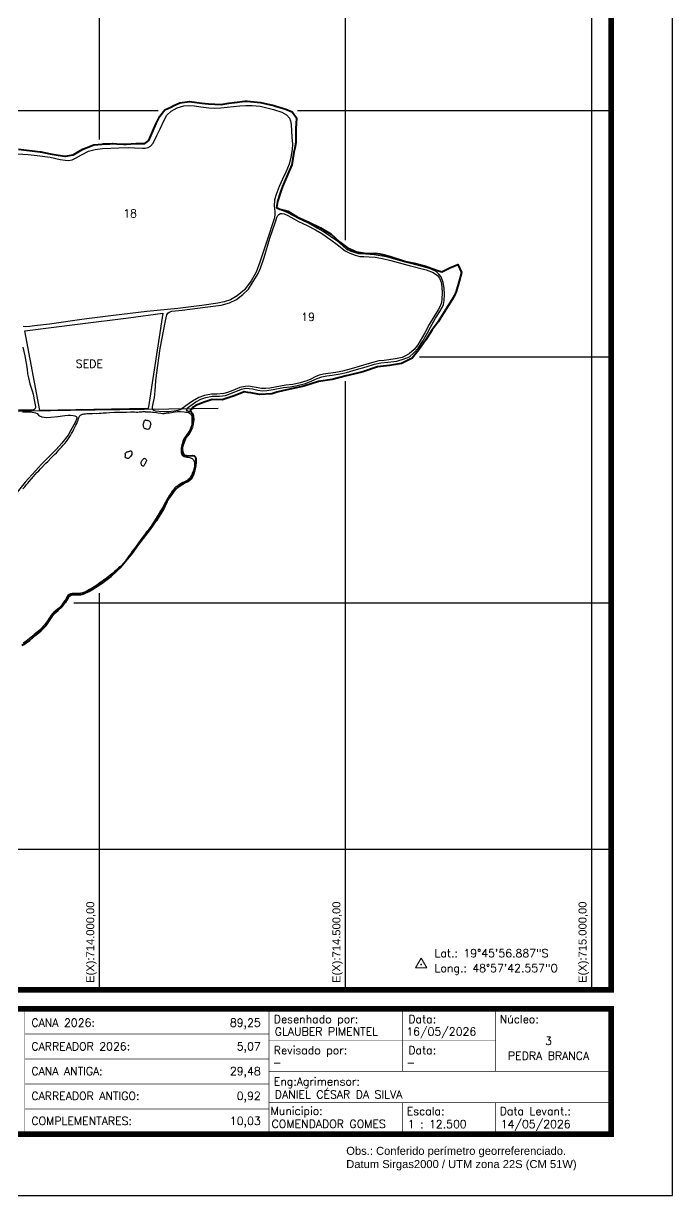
# Model space of a CAD drawing. Header units: millimetres. Extents: x 712540 to 715165, y 7811197 to 7814909.
# Drawn here: x 713846 to 715165, y 7811197 to 7813577 of the extents above; entities that cross this region are included whole.
import ezdxf
from ezdxf.enums import TextEntityAlignment as Align

# ---------------------------------------------------------------- set-up
doc = ezdxf.new("R2010")
doc.units = ezdxf.units.MM
doc.linetypes.add('LIN0', pattern=[0])
for name, color, linetype in [('0114000999', 1, 'Continuous'), ('0114000999014', 5, 'Continuous'), ('0114000999018', 5, 'Continuous'), ('0114000999019', 5, 'Continuous'), ('0114000999020', 5, 'Continuous'), ('0114000999021', 5, 'Continuous'), ('MALHA', 8, 'Continuous'), ('MARGEM', 5, 'Continuous'), ('MATO', 3, 'Continuous'), ('REDE_DE_LUZ', 6, 'Continuous'), ('SEDE', 7, 'Continuous'), ('TEXTO', 7, 'Continuous')]:
    doc.layers.add(name, color=color, linetype=linetype)
doc.styles.add('marcelo', font='arial.ttf')
doc.styles.add('Simplex', font='simplex.shx')
doc.styles.get("Standard").update_dxf_attribs({"font": 'arial.ttf'})

msp = doc.modelspace()

# ---------------------------------------------------------------- linework, layer by layer
at = {"layer": '0114000999', "linetype": 'Continuous', "lineweight": 40}
msp.add_lwpolyline([(713836.3, 7813321.7), (713880, 7813316.4), (713881.8, 7813316.1), (713900.7, 7813312.5), (713916.9, 7813309.6), (713930.1, 7813307.5), (713931.9, 7813307.5), (713947.1, 7813310.1), (713966.9, 7813321.5), (713988.9, 7813330.7), (714006.4, 7813332.1), (714008.8, 7813332.3), (714013.2, 7813332.5), (714021.4, 7813332.7), (714026.9, 7813332.9), (714028.6, 7813332.9), (714035.9, 7813332.8), (714050.4, 7813332), (714055, 7813332.1), (714074.6, 7813333.1), (714093, 7813333.5), (714100.8, 7813339.5), (714107.1, 7813353.6), (714109.1, 7813358.4), (714115.6, 7813373.7), (714123.2, 7813388.5), (714133.6, 7813401.5), (714145.4, 7813407.2), (714151.6, 7813410.1), (714164.1, 7813415.5), (714183.3, 7813418.8), (714198.5, 7813416.6), (714208.8, 7813415.3), (714222.2, 7813413.6), (714247.9, 7813412.6), (714263.7, 7813415.1), (714274.9, 7813416.7), (714295.8, 7813419), (714300.9, 7813419), (714328, 7813416.4), (714355, 7813410.3), (714358.6, 7813409.3), (714374.3, 7813404.3), (714379.2, 7813402.7), (714391.9, 7813397.8), (714400.9, 7813385.3), (714400, 7813373.3), (714399.7, 7813364.3), (714399.6, 7813355), (714399.6, 7813344.5), (714399.7, 7813335.2), (714397.5, 7813323.5), (714395.5, 7813315.8), (714393.1, 7813302.9), (714391.4, 7813289.8), (714384.9, 7813274), (714380.5, 7813265), (714372.7, 7813246.2), (714369.2, 7813236.3), (714362.1, 7813215.2), (714360, 7813203.4), (714366.8, 7813200), (714383.4, 7813195.7), (714402.8, 7813183.9), (714425.6, 7813173.2), (714449.3, 7813161.8), (714471.5, 7813148.8), (714487.9, 7813133.7), (714504.2, 7813121.1), (714522.5, 7813113.3), (714543, 7813109.8), (714561.1, 7813110.4), (714570, 7813109.1), (714579.2, 7813107.1), (714590.9, 7813103.7), (714622.5, 7813093.4), (714642.4, 7813089.8), (714662.9, 7813084.2), (714683.1, 7813076.4), (714696, 7813072.4), (714712.6, 7813080.9), (714728.6, 7813087.8), (714735.9, 7813071.4), (714731.5, 7813053.8), (714725.1, 7813032.7), (714722.1, 7813024.7), (714716.9, 7813016.2), (714701.1, 7812990.6), (714688.9, 7812971.1), (714676.5, 7812955), (714663.4, 7812934.5), (714649.5, 7812914.4), (714635.6, 7812897), (714614.3, 7812886.5), (714589.7, 7812882.5), (714565.4, 7812879.8), (714535.9, 7812869.5), (714505, 7812862.2), (714501.9, 7812861.5), (714473.4, 7812853.9), (714445.2, 7812849.9), (714416, 7812840.7), (714390.8, 7812835.1), (714375.1, 7812831.9), (714360.9, 7812828.1), (714350.4, 7812824.9), (714325.9, 7812823.2), (714308.2, 7812826.7), (714302.2, 7812827.7), (714294.5, 7812828.8), (714276.5, 7812821.6), (714249.8, 7812812.9), (714229.4, 7812813.2), (714215, 7812808.5), (714195.6, 7812801.4), (714191.1, 7812797.7), (714187.9, 7812794.6), (714184.9, 7812789.9), (714187, 7812788.1), (714188.7, 7812785.7), (714191, 7812779.5), (714191.3, 7812771.9), (714190.9, 7812767.9), (714189.7, 7812760.3), (714188.7, 7812756.9), (714186.9, 7812752.5), (714184.4, 7812746.8), (714179.4, 7812739.8), (714175, 7812733.2), (714171.7, 7812726.5), (714169.5, 7812718.9), (714168.8, 7812714.2), (714168.9, 7812709.5), (714170.1, 7812704.8), (714172.2, 7812700.1), (714176.5, 7812699.3), (714180.4, 7812699.1), (714189.7, 7812699.7), (714192.9, 7812698.7), (714195.4, 7812696.1), (714196.3, 7812692.8), (714196.4, 7812686), (714195.7, 7812678.3), (714193.6, 7812668.9), (714190.7, 7812660), (714188.9, 7812655.9), (714186.6, 7812652.2), (714183.8, 7812649.2), (714180.4, 7812646.7), (714172.9, 7812643.4), (714165.9, 7812639.5), (714159.2, 7812634.8), (714154.1, 7812629.5), (714137.7, 7812606.3), (714129.7, 7812590), (714115.5, 7812566.8), (714103.5, 7812549.6), (714080, 7812518.5), (714066.7, 7812500.2), (714057.6, 7812488.8), (714044.2, 7812472.5), (714023.6, 7812453.8), (714004.7, 7812439.8), (713985.5, 7812427.1), (713979.2, 7812423.3), (713967.4, 7812418), (713962.1, 7812416.8), (713945, 7812416.6), (713942.1, 7812415.7), (713939.3, 7812414), (713936.9, 7812411.5), (713930.7, 7812401.2), (713924, 7812392.4), (713916, 7812384.8), (713908.2, 7812377.9), (713896.9, 7812362), (713891.3, 7812353.6), (713881.6, 7812343.8), (713870.9, 7812334.6), (713858.3, 7812323.7), (713847, 7812315.8), (713843.1, 7812314)], dxfattribs=at)
at = {"layer": '0114000999014'}
msp.add_lwpolyline([(713845.2, 7812632), (713848.7, 7812636), (713851.9, 7812639.8), (713855, 7812643.5), (713858, 7812647), (713866.9, 7812657), (713870.1, 7812660.9), (713873.6, 7812664.8), (713877.3, 7812668.7), (713881, 7812672.5), (713891.8, 7812683.8), (713895.4, 7812687.5), (713902.6, 7812694.5), (713906, 7812698), (713909.5, 7812701.6), (713913.2, 7812705.2), (713916.7, 7812709), (713920.3, 7812712.8), (713923.7, 7812716.6), (713927, 7812720.3), (713930.2, 7812724.2), (713933.3, 7812728.1), (713936.2, 7812732), (713938.9, 7812736), (713941.4, 7812740), (713943.8, 7812744.1), (713946.2, 7812748.4), (713948.5, 7812752.8), (713950.7, 7812757.1), (713952.7, 7812761), (713954.4, 7812764.8), (713955.9, 7812768.3), (713957.2, 7812771.5), (713958.2, 7812774.8), (713959.2, 7812777.6), (713960.3, 7812779.7), (713961.8, 7812781.4), (713963.4, 7812782.3), (713964.8, 7812783), (713966.1, 7812783.4), (713967.5, 7812783.8), (713969.7, 7812784.2), (713972.1, 7812784.5), (713975.1, 7812784.8), (713978.7, 7812785), (713986.7, 7812785.2), (713991, 7812785.3), (713995.4, 7812785.2), (713999.7, 7812785.4), (714003.9, 7812785.7), (714008, 7812786.1), (714014.9, 7812786.4), (714020.7, 7812786.8), (714031.4, 7812787.3), (714036.3, 7812787.5), (714041.5, 7812787.6), (714046.5, 7812787.7), (714055.8, 7812787.8), (714063.5, 7812788), (714067.9, 7812788.1), (714071.8, 7812788), (714074.8, 7812787.8), (714076.3, 7812787.9), (714078.4, 7812787.9), (714081.2, 7812788), (714083.8, 7812788.2), (714086.4, 7812788.4), (714088.9, 7812788.6), (714091.3, 7812788.7), (714092.7, 7812788.6), (714093.5, 7812788.6), (714094.4, 7812788.5), (714094.5, 7812788.5), (714099.6, 7812788), (714105.2, 7812788.1), (714108, 7812787.9), (714110.7, 7812787.6), (714116.2, 7812786.7), (714119, 7812786.2), (714125.1, 7812785.3), (714128.6, 7812785.2), (714132.1, 7812785.2), (714135.8, 7812785.5), (714139.4, 7812785.9), (714143, 7812786.5), (714146.7, 7812787.2), (714150.6, 7812787.8), (714154.2, 7812788.4), (714158.1, 7812788.7), (714161.8, 7812789), (714165.5, 7812788.9), (714172.5, 7812788.3), (714175.8, 7812787.9), (714178.9, 7812787.3), (714181.6, 7812786.6), (714183.7, 7812785.5), (714185.5, 7812784.1), (714186.7, 7812782.5), (714187.6, 7812780.5), (714188.1, 7812777.8), (714188.4, 7812774.8), (714188.5, 7812771.4), (714188.3, 7812767.8), (714187.9, 7812763.9), (714187.3, 7812760), (714186.3, 7812756.4), (714184.8, 7812752.9), (714183.1, 7812749.1), (714180.8, 7812745.6), (714178.3, 7812742.1), (714175.9, 7812738.8), (714173.6, 7812735.5), (714171.6, 7812732.3), (714170.1, 7812728.5), (714169, 7812724.8), (714168.1, 7812721.2), (714167.3, 7812717.7), (714166.8, 7812714.6), (714166.5, 7812711.3), (714166.4, 7812708.1), (714166.4, 7812705.4), (714166.9, 7812703.3), (714167.7, 7812701.5), (714168.9, 7812700), (714170.5, 7812698.6), (714172.5, 7812697.6), (714175.1, 7812696.9), (714178, 7812696.4), (714180.8, 7812695.9), (714183.3, 7812695.2), (714185.4, 7812694.6), (714186.8, 7812694.2), (714187.4, 7812694), (714188.8, 7812693.5), (714190.4, 7812692.4), (714191.7, 7812690.9), (714192.6, 7812689), (714193.3, 7812686.5), (714193.6, 7812683.6), (714193.6, 7812680.8), (714193.3, 7812678.2), (714192.7, 7812675.3), (714192.1, 7812672.3), (714191.3, 7812669.3), (714190.4, 7812666.3), (714189.2, 7812663.3), (714187.9, 7812660.3), (714186.5, 7812657.5), (714184.9, 7812654.8), (714183, 7812652.5), (714180.9, 7812650.8), (714178.6, 7812649.1), (714175.9, 7812647.6), (714173, 7812646.1), (714169.9, 7812644.4), (714163.3, 7812640.7), (714160.5, 7812639), (714158.1, 7812637.5), (714156, 7812636), (714153.9, 7812634.1), (714150.7, 7812630), (714149.1, 7812628.1), (714148.2, 7812626.9), (714145.3, 7812622.5), (714142.7, 7812618.7), (714140.2, 7812614.4), (714137.5, 7812609.5), (714135, 7812604.7), (714132.3, 7812600), (714129.7, 7812595.4), (714127.2, 7812591.2), (714124.7, 7812586.9), (714119.2, 7812577.7), (714111, 7812564.9), (714108.3, 7812560.7), (714105.4, 7812556.3), (714102.3, 7812552.2), (714099.2, 7812548.2), (714096.3, 7812544.4), (714093.4, 7812540.4), (714090.1, 7812536), (714086.5, 7812531.4), (714083.1, 7812526.9), (714079.8, 7812522.5), (714073.5, 7812513.7), (714070.4, 7812509.5), (714067.1, 7812505.2), (714064.1, 7812500.7), (714061.2, 7812496.5), (714058.5, 7812492.5), (714055.8, 7812488.7), (714053.2, 7812485.4), (714050.7, 7812482.3), (714048.3, 7812479.5), (714045.8, 7812476.8), (714043.2, 7812474.3), (714040.2, 7812472), (714037.3, 7812469.6), (714034.8, 7812467), (714032, 7812464.7), (714025.9, 7812459.3), (714022.6, 7812456.5), (714019.1, 7812453.8), (714015.7, 7812451.1), (714012.4, 7812448.5), (714009, 7812446.1), (714005.5, 7812443.7), (714001.9, 7812441.3), (713995, 7812436.4), (713984.2, 7812429.3), (713980.6, 7812427.2), (713977.1, 7812425.2), (713973.6, 7812423.3), (713970.1, 7812421.7), (713966.4, 7812420.6), (713962.7, 7812419.8), (713959.1, 7812419.4), (713955.7, 7812419.3), (713952.4, 7812419.3), (713948.8, 7812419.3), (713945.2, 7812419.2), (713941.8, 7812418.5), (713938.8, 7812417), (713936.5, 7812415.3), (713934.8, 7812413.5), (713933.6, 7812411.2), (713932.6, 7812408.8), (713931.4, 7812406.5), (713929.6, 7812404.1), (713925.5, 7812398.4), (713923.3, 7812395.2), (713920.7, 7812392.1), (713917.8, 7812389.3), (713914.7, 7812386.9), (713911.4, 7812384.4), (713908.2, 7812381.6), (713905.1, 7812378.4), (713902.7, 7812375.3), (713900.3, 7812372), (713898.3, 7812368.9), (713896.4, 7812366.1), (713894.7, 7812363.8), (713893.7, 7812362.3), (713892.9, 7812361.2), (713891, 7812358.2), (713889.5, 7812356.1), (713887.2, 7812353.3), (713884.3, 7812350.4), (713881.2, 7812347.3), (713877.9, 7812344.2), (713874.8, 7812341.3), (713871.5, 7812338.5), (713868.1, 7812335.7), (713864.9, 7812333.2), (713861.7, 7812330.7), (713858.3, 7812328), (713854.9, 7812325.2), (713851.7, 7812322.6), (713848.7, 7812320.3), (713845.7, 7812318.3)], dxfattribs=at)
at = {"layer": '0114000999018'}
msp.add_lwpolyline([(713834.4, 7813312.4), (713855.8, 7813310.7), (713874.2, 7813308.9), (713900.1, 7813305.5), (713920.8, 7813301), (713930.9, 7813299.2), (713937.6, 7813298.9), (713945.4, 7813300), (713952.2, 7813303.4), (713964, 7813310), (713978.5, 7813317.6), (713991.7, 7813320.9), (714006.5, 7813323), (714040.1, 7813324.6), (714059.7, 7813324.9), (714071.9, 7813324.2), (714087.3, 7813323.5), (714093.6, 7813323.5), (714099.2, 7813324.8), (714104.2, 7813327.9), (714109.7, 7813333.7), (714117.4, 7813349.4), (714123.8, 7813362.7), (714131, 7813379.5), (714137.7, 7813390.8), (714146.4, 7813399.2), (714158.3, 7813405.5), (714172.1, 7813409.6), (714181.3, 7813410.5), (714193.4, 7813410), (714206.7, 7813408), (714222.6, 7813405.5), (714234.3, 7813404.9), (714247.1, 7813405.7), (714285.7, 7813409.5), (714297.6, 7813410.5), (714310.7, 7813410.6), (714327.2, 7813408.9), (714354, 7813402.3), (714371.2, 7813396.6), (714380.5, 7813391.2), (714386.3, 7813384.5), (714388.9, 7813379), (714389.9, 7813371.5), (714391.6, 7813345.9), (714392.4, 7813332.1), (714391.8, 7813320.8), (714389.4, 7813305.7), (714385.7, 7813291.2), (714379.4, 7813275.1), (714372.3, 7813260.5), (714365.9, 7813246.1), (714359.3, 7813229.6), (714356, 7813218.8), (714355.3, 7813205.8), (714356.6, 7813195), (714356.8, 7813187.4), (714355.2, 7813180.2), (714341, 7813137), (714326.6, 7813092), (714318.6, 7813071.8), (714308.6, 7813054.6), (714295.1, 7813036.2), (714280.5, 7813023.5), (714266.6, 7813015.7), (714254.1, 7813011.6), (714240.9, 7813009), (714208.7, 7813004.2), (714159.9, 7812998.1), (714096.8, 7812991.8), (714029.4, 7812983.9), (713969.2, 7812976.5), (713899.1, 7812966.2), (713868.5, 7812962.6), (713858.9, 7812961.6), (713850.4, 7812961.1), (713845.6, 7812961.3)], dxfattribs=at)
at = {"layer": '0114000999019'}
msp.add_lwpolyline([(714137.1, 7812985.4), (714139.3, 7812988.3), (714142.5, 7812990.9), (714147.9, 7812992.5), (714168.7, 7812994.5), (714215.6, 7813000.9), (714247.5, 7813005.2), (714264.8, 7813009.5), (714278.8, 7813016.1), (714291.7, 7813026.3), (714303.2, 7813037.5), (714310.9, 7813049.9), (714322.7, 7813068.9), (714327.6, 7813080.3), (714335.2, 7813101.8), (714347, 7813140.7), (714358.2, 7813173.8), (714361, 7813182.9), (714362.7, 7813186.9), (714364.9, 7813189.3), (714368.4, 7813190.8), (714372, 7813191.3), (714375.9, 7813190.2), (714381.8, 7813187.4), (714390.7, 7813182.6), (714405, 7813174.9), (714413.7, 7813170.8), (714422.4, 7813166.9), (714439.4, 7813157.9), (714452.5, 7813150.6), (714470.6, 7813137.9), (714483.2, 7813128.3), (714493.4, 7813120.2), (714499.5, 7813115.5), (714509, 7813110.3), (714520.2, 7813106.4), (714529.8, 7813103.9), (714537.9, 7813103.5), (714548.4, 7813103.2), (714560.7, 7813102.1), (714575.6, 7813099.4), (714592.4, 7813095.5), (714629.6, 7813085.3), (714664.3, 7813076.6), (714678.7, 7813071), (714687.3, 7813065.1), (714691.1, 7813059.9), (714694.5, 7813051.7), (714696.2, 7813042.3), (714696.5, 7813029.1), (714696.4, 7813017.6), (714695.3, 7813010.5), (714692.8, 7813002.8), (714688.8, 7812995.1), (714680.1, 7812981.4), (714670.6, 7812965.8), (714661.4, 7812948.4), (714652.3, 7812932.7), (714647.1, 7812924.1), (714639.7, 7812915), (714629.8, 7812905.8), (714621.1, 7812901), (714615.3, 7812898.8), (714601.7, 7812895.7), (714578.6, 7812892.5), (714568.3, 7812891.5), (714548.8, 7812886.2), (714511.8, 7812875.7), (714494.6, 7812870.8), (714480.5, 7812867.8), (714465.1, 7812865.8), (714455.4, 7812864.6), (714447.2, 7812862.5), (714439, 7812859.1), (714429.8, 7812854.6), (714421.8, 7812851.2), (714408.6, 7812846.9), (714393.5, 7812843.8), (714379.1, 7812842.2), (714346.4, 7812836.4), (714338, 7812835.5), (714330, 7812835.6), (714322.9, 7812836.7), (714310.7, 7812839.1), (714303.1, 7812840.1), (714296.4, 7812840), (714285.8, 7812837.4), (714271.8, 7812831.5), (714260.8, 7812827.8), (714252.9, 7812825.7), (714238.9, 7812824.4), (714228.2, 7812824.3), (714214, 7812821.2), (714202.6, 7812817.3), (714189.9, 7812810.1), (714176.1, 7812800.2), (714166, 7812792.9), (714159.8, 7812791.2), (714152.5, 7812789.6), (714140.5, 7812788.1), (714131.6, 7812788.3), (714121, 7812788.8), (714114.4, 7812789.7), (714110.8, 7812791.2), (714109.1, 7812792.5), (714108.1, 7812795.5), (714108.1, 7812798.4), (714109.6, 7812805), (714112.4, 7812817.5), (714113.9, 7812830.7), (714115.3, 7812851.5), (714116.5, 7812862.8), (714124.1, 7812916.6), (714134.6, 7812973.1)], close=True, dxfattribs=at)
at = {"layer": '0114000999020'}
msp.add_lwpolyline([(713844.8, 7812919.9), (713849, 7812901.8), (713853.4, 7812874.6), (713854.3, 7812865.6), (713856.1, 7812857.2), (713859.4, 7812845.3), (713863.9, 7812830.8), (713865.8, 7812824), (713868.1, 7812812.9), (713870.5, 7812799), (713870.3, 7812796.4), (713870, 7812794.8), (713869, 7812793.4), (713867.5, 7812792.3), (713866.3, 7812791.8), (713865, 7812791.7), (713858.5, 7812791.6), (713836.3, 7812791.3)], dxfattribs=at)
at = {"layer": '0114000999021'}
msp.add_lwpolyline([(713844.3, 7812788), (713856.6, 7812788.2), (713863.6, 7812787.4), (713870.6, 7812786.3), (713873.7, 7812784.7), (713876.7, 7812781.8), (713878.7, 7812780.1), (713883.3, 7812778.1), (713888, 7812777.3), (713892.8, 7812776.7), (713901.9, 7812777.3), (713915.8, 7812778.6), (713930, 7812781), (713937, 7812781.6), (713941.7, 7812781.5), (713946.9, 7812781.1), (713950.5, 7812780.1), (713953.2, 7812778.9), (713954.5, 7812777.3), (713954.4, 7812775.4), (713953.9, 7812773.1), (713951.6, 7812767.8), (713941.8, 7812749.5), (713936.7, 7812741), (713924.4, 7812724.4), (713912.5, 7812711.5), (713897.8, 7812697.1), (713882.7, 7812682.1), (713870.5, 7812668.7), (713849.9, 7812645.3), (713808.5, 7812594)], dxfattribs=at)
at = {"layer": 'MALHA', "elevation": -676.6}
for points in [[(714000, 7814784), (714000, 7813341.6)], [(715000, 7814103.5), (715000, 7812032.5), (715000, 7811614.5)], [(714500, 7813753), (714500, 7813137)], [(713562.4, 7813400), (714119.5, 7813400)], [(714402.6, 7813400), (715039.8, 7813400)], [(714650.8, 7812900), (715039.8, 7812900)], [(714500, 7812850.6), (714500, 7812032.5), (714500, 7811614.5)], [(714000, 7812420), (714000, 7812032.5), (714000, 7811614.5)], [(713948.3, 7812400), (715039.8, 7812400)], [(713608.5, 7811900), (715039.8, 7811900)]]:
    msp.add_lwpolyline(points, dxfattribs=at)
at = {"layer": 'MARGEM', "color": 174, "linetype": 'LIN0', "elevation": -676.6, "flags": 128}
msp.add_lwpolyline([(715164.8, 7811196.5), (715164.8, 7814909), (712539.8, 7814909), (712539.8, 7811196.5)], close=True, dxfattribs=at)
at = {"layer": 'MARGEM', "color": 174, "linetype": 'LIN0', "const_width": 11.4, "elevation": -676.6, "flags": 128}
for points in [[(715039.8, 7811614.5), (715039.8, 7814784), (712664.8, 7814784), (712664.8, 7811614.5)], [(712664.8, 7811575.7), (715039.8, 7811575.7), (715039.8, 7811321.5), (712664.8, 7811321.5)]]:
    msp.add_lwpolyline(points, close=True, dxfattribs=at)
at = {"layer": 'MARGEM', "color": 174, "linetype": 'LIN0', "const_width": 1.26, "elevation": -676.6, "flags": 128}
for points in [[(713849, 7811575.7), (713849, 7811324.7)], [(714344.8, 7811575.7), (714344.8, 7811324.7)], [(714616, 7811448.6), (714616, 7811575.7)], [(714805.7, 7811448.6), (714805.7, 7811575.7)], [(713849, 7811524.8), (714344.8, 7811524.8)], [(714344.8, 7811512.1), (714805.7, 7811512.1)], [(713849, 7811474), (714344.8, 7811474)], [(714344.8, 7811448.6), (715040, 7811448.6)], [(713849, 7811423.2), (714344.8, 7811423.2)], [(714344.8, 7811385.1), (715039.9, 7811385.1)], [(714616, 7811385.1), (714616, 7811322.1)], [(714805.7, 7811385.1), (714805.7, 7811322.1)], [(713849, 7811372.4), (714344.8, 7811372.4)]]:
    msp.add_lwpolyline(points, dxfattribs=at)
at = {"layer": 'MATO'}
msp.add_lwpolyline([(714184.2, 7812787.3), (714182.3, 7812788), (714178.4, 7812790), (714177.6, 7812792.5), (714179.5, 7812796.1), (714184.1, 7812799.9), (714196.2, 7812808.8), (714206.3, 7812814), (714216.7, 7812817.5), (714229.8, 7812820), (714244.4, 7812820), (714256.7, 7812821.6), (714270.5, 7812826.6), (714289.1, 7812834), (714298, 7812836), (714311.4, 7812835), (714322.1, 7812832.1), (714331, 7812830.9), (714340.3, 7812831.4), (714353.2, 7812833.4), (714374.3, 7812837.4), (714387.7, 7812838.8), (714399.5, 7812840.8), (714419.3, 7812846.1), (714431.7, 7812850.9), (714442.8, 7812856.1), (714452.3, 7812859.5), (714462.3, 7812861.1), (714473.4, 7812862.6), (714489.3, 7812865.2), (714502.1, 7812868.3), (714522.4, 7812874.3), (714542.1, 7812879.7), (714559.2, 7812884.9), (714572.4, 7812887.6), (714586.5, 7812889.3), (714604.5, 7812891.4), (714617.3, 7812894.9), (714630.3, 7812900.1), (714639.1, 7812908.3), (714648.2, 7812917.8), (714656.8, 7812931.4), (714667.1, 7812949), (714673.2, 7812960.1), (714683.1, 7812978.3), (714692.2, 7812992.2), (714696.9, 7813000.2), (714699.4, 7813006.3), (714700.5, 7813014.1), (714701.2, 7813026.3), (714700.9, 7813039.5), (714698.8, 7813051.1), (714694.4, 7813062.7), (714690.2, 7813068.1), (714684.8, 7813073), (714674.4, 7813078.2), (714666.3, 7813080.6), (714653.3, 7813084.4), (714624.6, 7813091.6), (714583.7, 7813103.2), (714558.8, 7813107), (714541.9, 7813108.3), (714527.3, 7813109.1), (714511.8, 7813114.2), (714503.3, 7813118.1), (714494.1, 7813126), (714484.5, 7813134), (714469.6, 7813144.6), (714455.1, 7813154.7), (714438.3, 7813164.3), (714425, 7813171.5), (714404.6, 7813180.9), (714394.7, 7813186.4), (714381.8, 7813193.2), (714370.3, 7813197.8), (714366.8, 7813200), (714383.4, 7813195.7), (714402.8, 7813183.9), (714425.6, 7813173.2), (714449.3, 7813161.8), (714471.5, 7813148.8), (714487.9, 7813133.7), (714504.2, 7813121.1), (714522.5, 7813113.3), (714543, 7813109.8), (714561.1, 7813110.4), (714570, 7813109.1), (714579.2, 7813107.1), (714590.9, 7813103.7), (714622.5, 7813093.4), (714642.4, 7813089.8), (714662.9, 7813084.2), (714683.1, 7813076.4), (714696, 7813072.4), (714712.6, 7813080.9), (714728.6, 7813087.8), (714735.9, 7813071.4), (714731.5, 7813053.8), (714725.1, 7813032.7), (714722.1, 7813024.7), (714716.9, 7813016.2), (714701.1, 7812990.6), (714688.9, 7812971.1), (714676.5, 7812955), (714663.4, 7812934.5), (714649.5, 7812914.4), (714635.6, 7812897), (714614.3, 7812886.5), (714589.7, 7812882.5), (714565.4, 7812879.8), (714535.9, 7812869.5), (714505, 7812862.2), (714501.9, 7812861.5), (714473.4, 7812853.9), (714445.2, 7812849.9), (714416, 7812840.7), (714390.8, 7812835.1), (714375.1, 7812831.9), (714360.9, 7812828.1), (714350.4, 7812824.9), (714325.9, 7812823.2), (714308.2, 7812826.7), (714302.2, 7812827.7), (714294.5, 7812828.8), (714276.5, 7812821.6), (714249.8, 7812812.9), (714229.4, 7812813.2), (714215, 7812808.5), (714195.6, 7812801.4), (714191.1, 7812797.7), (714187.9, 7812794.6), (714184.9, 7812789.9), (714184.2, 7812787.3)], dxfattribs=at)
for points in [[(714090.1, 7812759.1), (714089.9, 7812760), (714089.8, 7812761), (714089.6, 7812762.2), (714089.5, 7812763.3), (714090, 7812764.6), (714090.5, 7812765.7), (714091.9, 7812770.4), (714092.8, 7812770.4), (714093.4, 7812771), (714093.4, 7812771.7), (714093.4, 7812771.9), (714093.8, 7812771.8), (714094.8, 7812771.5), (714096.1, 7812771.2), (714097.3, 7812771.1), (714098.6, 7812770.9), (714099.8, 7812770.7), (714101.1, 7812770), (714102.1, 7812769.5), (714102.9, 7812768.6), (714103.7, 7812767.3), (714104.2, 7812765.9), (714104.5, 7812764.7), (714104.7, 7812763.4), (714103.9, 7812759.7), (714103.4, 7812758.5), (714103.1, 7812757.2), (714102.6, 7812756), (714102.1, 7812754.9), (714101.4, 7812753.9), (714100.6, 7812753.1), (714099.4, 7812752.8), (714098.3, 7812752.5), (714097.1, 7812752.8), (714095.9, 7812753.3), (714094.6, 7812753.6), (714093.3, 7812753.8), (714092.1, 7812754.3), (714091.2, 7812755.1), (714090.7, 7812756.1), (714090.5, 7812757.3), (714090.1, 7812758.7)], [(714064.3, 7812698), (714063.9, 7812697.9), (714063.3, 7812697.4), (714062.5, 7812696.5), (714061.7, 7812695.5), (714060.9, 7812694.5), (714059.6, 7812693.7), (714058.4, 7812693.4), (714057.4, 7812693.5), (714056.3, 7812693.9), (714055.4, 7812694.1), (714054.4, 7812694.6), (714053.6, 7812695.2), (714053, 7812696.2), (714052.9, 7812697.6), (714053.2, 7812698.9), (714053.5, 7812700.2), (714053.3, 7812701.4), (714052.9, 7812702.4), (714052.8, 7812703.4), (714053.3, 7812704.6), (714055.2, 7812706.4), (714056.4, 7812706.9), (714057.7, 7812707.1), (714059.1, 7812707.5), (714060.2, 7812708), (714061.5, 7812708.5), (714062.9, 7812708.9), (714064, 7812708.9), (714064.8, 7812708.4), (714065.5, 7812707.7), (714066.1, 7812706.8), (714066.5, 7812705.7), (714066.6, 7812704.5), (714066.2, 7812703.1), (714066, 7812701.9)], [(714092.9, 7812693.8), (714093.8, 7812693), (714094.7, 7812692.4), (714095.7, 7812691.4), (714096.1, 7812690.3), (714096.2, 7812689), (714095.7, 7812687.8), (714094.9, 7812686.6), (714094.4, 7812685.3), (714093.9, 7812684), (714093.5, 7812683), (714092.5, 7812682), (714091.8, 7812681), (714091.4, 7812679.8), (714090.8, 7812678.7), (714090, 7812678.1), (714088.8, 7812678), (714087.7, 7812678.3), (714086.7, 7812679.3), (714086.1, 7812680.3), (714085.7, 7812681.6), (714085.6, 7812682.7), (714085.6, 7812683.9), (714085.4, 7812685.1), (714085.4, 7812686.2), (714085.8, 7812687.3), (714086.5, 7812688.5), (714087.2, 7812689.5), (714087.8, 7812690.5), (714088.6, 7812691.3), (714089.3, 7812692.1), (714090, 7812692.8), (714090.9, 7812693.4), (714091.8, 7812693.9)]]:
    msp.add_lwpolyline(points, close=True, dxfattribs=at)
at = {"layer": 'REDE_DE_LUZ'}
msp.add_lwpolyline([(713342.7, 7812781.7), (713941.9, 7812791.5), (714242, 7812796), (714242, 7812796)], dxfattribs=at)
at = {"layer": 'SEDE'}
msp.add_lwpolyline([(713849, 7812952.6), (713961.5, 7812967.2), (714059.3, 7812979.2), (714129.5, 7812988.3), (714100, 7812798.3), (714099.3, 7812795.7), (714097.9, 7812795), (713879.5, 7812790.9)], close=True, dxfattribs=at)
at = {"layer": 'TEXTO', "color": 7, "lineweight": 9, "elevation": -676.6, "flags": 128}
msp.add_lwpolyline([(714642.8, 7811659), (714665.4, 7811659), (714654.1, 7811678.6)], close=True, dxfattribs=at)
at = {"layer": 'TEXTO', "color": 7, "lineweight": 9, "const_width": 1.77, "elevation": -676.6, "flags": 128}
msp.add_lwpolyline([(714653.2, 7811665.6, -1), (714655, 7811665.6, -1)], format="xyb", close=True, dxfattribs=at)

# ---------------------------------------------------------------- texts
at = {"layer": 'MALHA'}
for s, p in [('E(X):714.000,00', (713994.9, 7811628.4, -676.6)), ('E(X):714.500,00', (714494.9, 7811628.4, -676.6)), ('E(X):715.000,00', (714994.9, 7811628.4, -676.6))]:
    msp.add_text(s, height=16.25, rotation=90, dxfattribs=at).set_placement(p, align=Align.BOTTOM_LEFT)
at = {"layer": 'MARGEM', "color": 7, "linetype": 'Continuous', "style": 'Simplex'}
for s, height, p in [('CANA 2026:', 16.25, (713862.3, 7811555.8, -676.6)), ('GLAUBER PIMENTEL', 16.25, (714356.8, 7811537.8, -676.6)), ('16/05/2026', 16.25, (714623.9, 7811537.8, -676.6)), ('CARREADOR 2026:', 16.25, (713862.3, 7811507.7, -676.6)), ('CANA ANTIGA:', 16.25, (713862.3, 7811457.4, -676.6)), ('-', 16.2, (714352.7, 7811474.8, -676.6)), ('-', 16.2, (714623.9, 7811474.8, -676.6)), ('CARREADOR ANTIGO:', 16.25, (713862.3, 7811407, -676.6)), ('DANIEL CÉSAR DA SILVA', 16.25, (714356.8, 7811410, -676.6)), ('COMPLEMENTARES:', 16.25, (713862.3, 7811356.2, -676.6)), ('COMENDADOR GOMES', 16.25, (714350.3, 7811350.2, -676.6)), ('1 : 12.500', 16.25, (714626.8, 7811349.8, -676.6)), ('14/05/2026', 16.25, (714815.7, 7811349.8, -676.6))]:
    msp.add_text(s, height=height, dxfattribs=at).set_placement(p, align=Align.TOP_LEFT)
for s, p in [('89,25', (714328.2, 7811555.8, -676.6)), ('5,07', (714328.2, 7811507.7, -676.6)), ('29,48', (714328.2, 7811457.4, -676.6)), ('0,92', (714328.2, 7811407, -676.6)), ('10,03', (714328.2, 7811356.2, -676.6))]:
    msp.add_text(s, height=16.25, dxfattribs=at).set_placement(p, align=Align.TOP_RIGHT)
at = {"layer": 'MARGEM', "color": 7, "linetype": 'Continuous', "lineweight": 9}
for s, style, p in [('Desenhado por:', 'Simplex', (714354.7, 7811563, -676.6)), ('Data:', 'Simplex', (714628, 7811563, -676.6)), ('Núcleo:', 'Simplex', (714813.6, 7811563, -676.6)), ('Revisado por:', 'Simplex', (714354.7, 7811499.8, -676.6)), ('Data:', 'Simplex', (714628, 7811499.8, -676.6)), ('Eng:Agrimensor:', 'Simplex', (714354.7, 7811436.5, -676.6)), ('Municipio:', 'Simplex', (714348.2, 7811376.7, -676.6)), ('Escala:', 'Simplex', (714624.7, 7811376.3, -676.6)), ('Data Levant.:', 'Simplex', (714813.6, 7811376.3, -676.6)), ('Obs.: Conferido perímetro georreferenciado.', 'marcelo', (714501.9, 7811295.5, -676.6)), ('Datum Sirgas2000 / UTM zona 22S (CM 51W)', 'marcelo', (714501.9, 7811268.6, -676.6))]:
    msp.add_text(s, height=16.25, dxfattribs=dict(at, style=style)).set_placement(p, align=Align.TOP_LEFT)
at = {"layer": 'MARGEM', "color": 7, "linetype": 'Continuous', "style": 'Simplex'}
for s, height, p in [('3', 16.2, (714912.9, 7811510.5, -676.6)), ('PEDRA BRANCA', 16.25, (714912.9, 7811480.5, -676.6))]:
    msp.add_text(s, height=height, dxfattribs=at).set_placement(p, align=Align.MIDDLE_CENTER)
at = {"layer": 'TEXTO', "linetype": 'Continuous', "style": 'Simplex'}
for s, p in [('18', (714062.8, 7813191.2)), ('19', (714424.3, 7812981)), ('SEDE', (713980, 7812885.8))]:
    msp.add_text(s, height=16.25, dxfattribs=at).set_placement(p, align=Align.MIDDLE_CENTER)
at = {"layer": 'TEXTO', "linetype": 'ByBlock', "style": 'Simplex'}
for s, p in [('Lat.: 19°45\'56.887"S', (714681.4, 7811680.5, 144.3)), ('Long.: 48°57\'42.557"O', (714681.4, 7811650.4, 144.3))]:
    msp.add_text(s, height=16.25, dxfattribs=at).set_placement(p)

doc.saveas('drawing.dxf')
